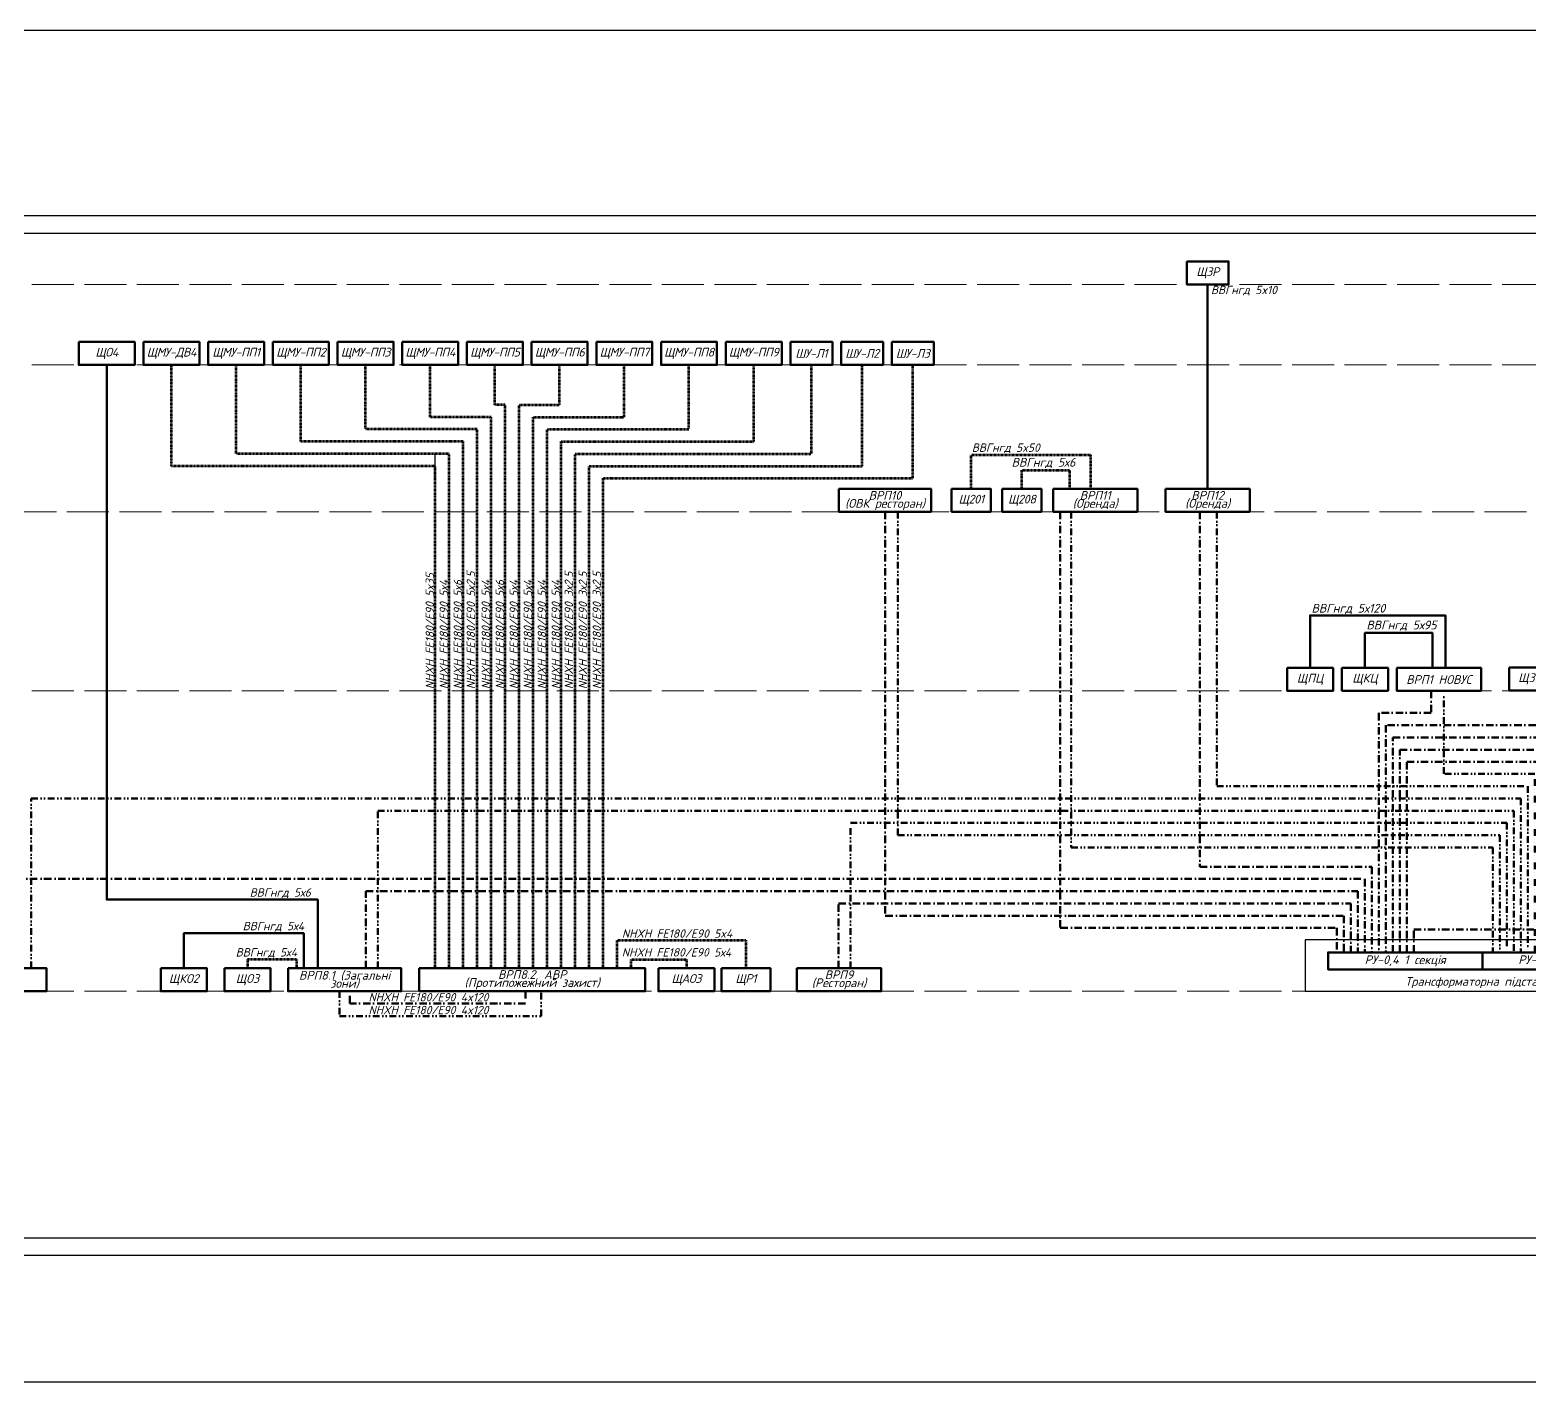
# Model space of a CAD drawing. Header units: millimetres. Extents: x -122434 to 1506205, y -201405 to 386015.
# Drawn here: x -52798 to -9944, y 235768 to 274401 of the extents above; entities that cross this region are included whole.
import ezdxf
from ezdxf.enums import TextEntityAlignment as Align

# ---------------------------------------------------------------- set-up
doc = ezdxf.new("R2010")
doc.units = ezdxf.units.MM
for name, pattern in [('ACAD_ISO02W100', [15, 12, -3]), ('линия_сгиба2', [15.875, 6.35, -3.175, 0, -3.175, 0, -3.175]), ('Штрихпунктирная', [0.670278, 0.352778, -0.176389, 0, -0.141111])]:
    doc.linetypes.add(name, pattern=pattern)
doc.layers.get('Defpoints').update_dxf_attribs({"color": 4})
doc.layers.add('Рамка внешняя', color=4, linetype='Continuous', lineweight=30, plot=False)
doc.layers.add('Схема', color=7, linetype='Continuous')
doc.styles.add('GOST 2.304', font='isocpeui.ttf')
doc.styles.add('ГОСТ 2.304', font='isocpeui.ttf')
doc.styles.add('СГЕНЕРИР_СТИЛЬ_7', font='isocpeui.ttf')

# ---------------------------------------------------------------- blocks, each defined once
blk = doc.blocks.new('A4x5')
at = {"lineweight": 40}
for p, q in [((-104506, 9000), (-104506, 15500)), ((-104506, 15500), (-103006, 15500)), ((-104006, 15500), (-104006, 9000)), ((-104006, 14500), (-103006, 14500)), ((-104006, 13000), (-103006, 13000)), ((-104006, 11000), (-103006, 11000)), ((-103006, 9000), (-104506, 9000))]:
    blk.add_line(p, q, dxfattribs=at)
at = {"lineweight": 25}
blk.add_line((-103506, 9000), (-103506, 15500), dxfattribs=at)
at = {"linetype": 'Continuous', "lineweight": 60}
for p, q in [((-104200, 500), (-104200, 9000)), ((-104200, 9000), (-103000, 9000)), ((-104200, 9000), (-103000, 9000)), ((-103700, 500), (-103700, 9000)), ((-104200, 6500), (-103000, 6500)), ((-104200, 3000), (-103000, 3000)), ((-103000, 500), (-104200, 500))]:
    blk.add_line(p, q, dxfattribs=at)
at = {"lineweight": 30, "ltscale": 100}
blk.add_lwpolyline([(-103000, 500), (-500, 500), (-500, 29200), (-103000, 29200)], close=True, dxfattribs=at)
at = {"layer": 'Рамка внешняя', "ltscale": 100}
blk.add_lwpolyline([(-105000, 0), (0, 0), (0, 29700), (-105000, 29700)], close=True, dxfattribs=at)
at = {"linetype": 'Continuous', "lineweight": 25, "style": 'СГЕНЕРИР_СТИЛЬ_7'}
for s, width, p in [('Погоджено', 0.8, (-104256, 10127)), ('Зам. інв. №', 0.8, (-103950, 7750)), ('Інв. № ор.', 0.7, (-103950, 1750))]:
    blk.add_text(s, height=300, rotation=90, dxfattribs=dict(at, width=width)).set_placement(p, align=Align.MIDDLE_CENTER)
blk.add_text('Підпис і дата', height=300, rotation=90, dxfattribs=at).set_placement((-103950, 4750), align=Align.MIDDLE_CENTER)
at = {"layer": 'Схема', "linetype": 'Continuous', "style": 'ГОСТ 2.304'}
blk.add_text('А4х5', height=250, dxfattribs=at).set_placement((-1307, 124))

msp = doc.modelspace()

# ---------------------------------------------------------------- linework, layer by layer
at = {"linetype": 'ACAD_ISO02W100', "lineweight": 18, "ltscale": 100}
for p, q in [((32457, 267133), (-67334, 267133)), ((32457, 264833), (-67334, 264833)), ((7957, 260633), (-67334, 260633)), ((32457, 255519), (-67334, 255519)), ((32457, 246935), (-66816, 246935))]:
    msp.add_line(p, q, dxfattribs=at)
at = {"color": 3, "elevation": 0}
msp.add_lwpolyline([(-75599, 274401), (39259, 274401), (39259, 235768), (-75599, 235768)], close=True, dxfattribs=at)
at = {"lineweight": 50, "ltscale": 100}
for points in [[(-19753, 267789), (-18555, 267789), (-18555, 267133), (-19753, 267133)], [(-51405, 265489), (-49807, 265489), (-49807, 264833), (-51405, 264833)], [(-49557, 265489), (-47958, 265489), (-47958, 264833), (-49557, 264833)], [(-47708, 265489), (-46110, 265489), (-46110, 264833), (-47708, 264833)], [(-45860, 265489), (-44262, 265489), (-44262, 264833), (-45860, 264833)], [(-44012, 265489), (-42413, 265489), (-42413, 264833), (-44012, 264833)], [(-42163, 265489), (-40565, 265489), (-40565, 264833), (-42163, 264833)], [(-40315, 265489), (-38717, 265489), (-38717, 264833), (-40315, 264833)], [(-38467, 265489), (-36868, 265489), (-36868, 264833), (-38467, 264833)], [(-36618, 265489), (-35020, 265489), (-35020, 264833), (-36618, 264833)], [(-34770, 265489), (-33172, 265489), (-33172, 264833), (-34770, 264833)], [(-32922, 265489), (-31323, 265489), (-31323, 264833), (-32922, 264833)], [(-31073, 265489), (-29875, 265489), (-29875, 264833), (-31073, 264833)], [(-29625, 265489), (-28427, 265489), (-28427, 264833), (-29625, 264833)], [(-28177, 265489), (-26978, 265489), (-26978, 264833), (-28177, 264833)], [(-29695, 261289), (-27053, 261289), (-27053, 260633), (-29695, 260633)], [(-26469, 261289), (-25346, 261289), (-25346, 260633), (-26469, 260633)], [(-25024, 261289), (-23901, 261289), (-23901, 260633), (-25024, 260633)], [(-23567, 261289), (-21160, 261289), (-21160, 260633), (-23567, 260633)], [(-20358, 261289), (-17950, 261289), (-17950, 260633), (-20358, 260633)], [(-16886, 256175), (-15568, 256175), (-15568, 255519), (-16886, 255519)], [(-15318, 256175), (-13999, 256175), (-13999, 255519), (-15318, 255519)], [(-13749, 256175), (-11342, 256175), (-11342, 255519), (-13749, 255519)], [(-10544, 256188), (-9226, 256188), (-9226, 255532), (-10544, 255532)], [(-6893, 248043), (-15714, 248043), (-15714, 247557), (-6893, 247557)], [(-55815, 247591), (-52325, 247591), (-52325, 246935), (-55815, 246935)], [(-49061, 247591), (-47743, 247591), (-47743, 246935), (-49061, 246935)], [(-47243, 247591), (-45925, 247591), (-45925, 246935), (-47243, 246935)], [(-45425, 247591), (-42193, 247591), (-42193, 246935), (-45425, 246935)], [(-41677, 247591), (-35222, 247591), (-35222, 246935), (-41677, 246935)], [(-34845, 247591), (-33247, 247591), (-33247, 246935), (-34845, 246935)], [(-33045, 247591), (-31647, 247591), (-31647, 246935), (-33045, 246935)], [(-30886, 247591), (-28479, 247591), (-28479, 246935), (-30886, 246935)]]:
    msp.add_lwpolyline(points, close=True, dxfattribs=at)
at = {"lineweight": 50}
for points in [[(-19154, 261289), (-19154, 267133)], [(-50606, 264833), (-50606, 249551), (-44575, 249551), (-44575, 247591)], [(-16227, 256175), (-16227, 257675), (-12362, 257675), (-12362, 256175)], [(-12730, 256175), (-12730, 257175), (-14659, 257175), (-14659, 256175)], [(-44975, 247591), (-44975, 248591), (-48402, 248591), (-48402, 247591)], [(-11303, 248043), (-11303, 247557)]]:
    msp.add_lwpolyline(points, dxfattribs=at)
at = {"linetype": 'Штрихпунктирная', "lineweight": 53}
for points in [[(-41222, 247591), (-41222, 261941), (-48757, 261941), (-48757, 264833)], [(-40822, 247591), (-40822, 262291), (-46909, 262291), (-46909, 264833)], [(-40422, 247591), (-40422, 262641), (-45061, 262641), (-45061, 264833)], [(-40022, 247591), (-40022, 262991), (-43212, 262991), (-43212, 264833)], [(-39622, 247591), (-39622, 263341), (-41364, 263341), (-41364, 264833)], [(-39222, 247591), (-39222, 263691), (-39516, 263691), (-39516, 264833)], [(-38822, 247591), (-38822, 263691), (-37667, 263691), (-37667, 264833)], [(-38422, 247591), (-38422, 263341), (-35819, 263341), (-35819, 264833)], [(-38022, 247591), (-38022, 262991), (-33971, 262991), (-33971, 264833)], [(-37622, 247591), (-37622, 262641), (-32123, 262641), (-32123, 264833)], [(-37222, 247591), (-37222, 262291), (-30474, 262291), (-30474, 264833)], [(-36822, 247591), (-36822, 261941), (-29026, 261941), (-29026, 264833)], [(-36422, 247591), (-36422, 261591), (-27578, 261591), (-27578, 264833)], [(-25907, 261289), (-25907, 262258), (-22505, 262258), (-22505, 261289)], [(-24462, 261289), (-24462, 261822), (-23105, 261822), (-23105, 261289)], [(-36022, 247591), (-36022, 248391), (-32346, 248391), (-32346, 247591)], [(-45175, 247591), (-45175, 247841), (-46584, 247841), (-46584, 247591)], [(-35622, 247591), (-35622, 247841), (-34046, 247841), (-34046, 247591)]]:
    msp.add_lwpolyline(points, dxfattribs=at)
at = {"linetype": 'Штрихпунктирная', "lineweight": 50, "ltscale": 600}
for points in [[(-13864, 248043), (-13864, 254186), (16701, 254186), (16701, 264833)], [(-28364, 260633), (-28364, 249093), (-15264, 249093), (-15264, 248043)], [(-23364, 260633), (-23364, 248743), (-15464, 248743), (-15464, 248043)], [(-19377, 260633), (-19377, 250493), (-14464, 250493), (-14464, 248043)], [(-12764, 255519), (-12764, 254886), (-14264, 254886), (-14264, 248043)], [(12346, 255519), (12346, 254536), (-14064, 254536), (-14064, 248043)], [(-13664, 248043), (-13664, 253836), (18580, 253836), (18580, 255519)], [(-13464, 248043), (-13464, 253486), (21590, 253486), (21590, 255519)], [(-53203, 247591), (-53203, 250143), (-14664, 250143), (-14664, 248043)], [(-43203, 247591), (-43203, 249793), (-14864, 249793), (-14864, 248043)], [(-29699, 247591), (-29699, 249443), (-15064, 249443), (-15064, 248043)], [(-13264, 248043), (-13264, 248698), (11136, 248698), (11136, 247591)], [(-38642, 246935), (-38642, 246587), (-43657, 246587), (-43657, 246935)]]:
    msp.add_lwpolyline(points, dxfattribs=at)
msp.add_lwpolyline([(-41222, 261591), (-41222, 262291)])
at = {"linetype": 'линия_сгиба2', "lineweight": 50, "ltscale": 30}
for points in [[(-28003, 260633), (-28003, 251393), (-10803, 251393), (-10803, 248043)], [(-23053, 260633), (-23053, 251043), (-11003, 251043), (-11003, 248043)], [(-18887, 260633), (-18887, 252793), (-10003, 252793), (-10003, 248043)], [(-9803, 248043), (-9803, 253143), (-12403, 253143), (-12403, 255519)], [(-52764, 247591), (-52764, 252443), (-10203, 252443), (-10203, 248043)], [(-42864, 247591), (-42864, 252093), (-10403, 252093), (-10403, 248043)], [(-29353, 247591), (-29353, 251743), (-10603, 251743), (-10603, 248043)], [(-43959, 246935), (-43959, 246219), (-38196, 246219), (-38196, 246935)]]:
    msp.add_lwpolyline(points, dxfattribs=at)
at = {"lineweight": 30, "ltscale": 100}
msp.add_lwpolyline([(-6236, 248402), (-16370, 248402), (-16370, 246935), (-6236, 246935)], close=True, dxfattribs=at)
at = {"layer": 'Defpoints'}
msp.add_lwpolyline([(-13664, 248223), (-13664, 248043)], dxfattribs=at)

# ---------------------------------------------------------------- block references
at = {"color": 30, "lineweight": 50, "true_color": 0xf26722}
msp.add_blockref('A4x5', (34615, 239388, 0), dxfattribs=at)

# ---------------------------------------------------------------- texts
at = {"linetype": 'Continuous', "lineweight": 25, "char_height": 250, "attachment_point": 5, "style": 'GOST 2.304'}
for s, insert, width, line_spacing_factor in [('{\\T0.95;\\C0;ЩЗР}', (-19154, 267461, 0), 1198.32, 0.84), ('{\\T0.95;\\C0;ЩО4}', (-50606, 265161, 0), 1598.32, 0.84), ('{\\T0.95;\\C0;ЩМУ-ДВ4}', (-48757, 265161, 0), 1598.32, 0.84), ('{\\T0.95;\\C0;ЩМУ-ПП1}', (-46909, 265161, 0), 1598.32, 0.84), ('{\\T0.95;\\C0;ЩМУ-ПП2}', (-45061, 265161, 0), 1598.32, 0.84), ('{\\T0.95;\\C0;ЩМУ-ПП3}', (-43212, 265161, 0), 1598.32, 0.84), ('{\\T0.95;\\C0;ЩМУ-ПП4}', (-41364, 265161, 0), 1598.32, 0.84), ('{\\T0.95;\\C0;ЩМУ-ПП5}', (-39516, 265161, 0), 1598.32, 0.84), ('{\\T0.95;\\C0;ЩМУ-ПП6}', (-37667, 265161, 0), 1598.32, 0.84), ('{\\T0.95;\\C0;ЩМУ-ПП7}', (-35819, 265161, 0), 1598.32, 0.84), ('{\\T0.95;\\C0;ЩМУ-ПП8}', (-33971, 265161, 0), 1598.32, 0.84), ('{\\T0.95;\\C0;ЩМУ-ПП9}', (-32123, 265161, 0), 1598.32, 0.84), ('{\\T0.95;\\C0;ШУ-Л1}', (-30474, 265161, 0), 1198.32, 0.84), ('{\\T0.95;\\C0;ШУ-Л2}', (-29026, 265161, 0), 1198.32, 0.84), ('{\\T0.95;\\C0;ШУ-Л3}', (-27578, 265161, 0), 1198.32, 0.84), ('ВРП10 \\P(ОВК ресторан) ', (-28371, 260955, 0), 2649.09, 0.55), ('{\\T0.95;\\C0;Щ201}', (-25907, 260961, 0), 1122.78, 0.84), ('{\\T0.95;\\C0;Щ208}', (-24462, 260961, 0), 1122.78, 0.84), ('ВРП11 \\P(Оренда) ', (-22364, 260955, 0), 2407.3, 0.55), ('ВРП12 \\P(Оренда) ', (-19154, 260955, 0), 2407.3, 0.55), ('ЩПЦ', (-16227, 255847, 0), 1318.32, 0.84), ('ЩКЦ', (-14659, 255847, 0), 1318.32, 0.84), ('ВРП1 НОВУС', (-12546, 255841, 0), 2407.3, 0.84), ('ЩЗО1', (-9885, 255860, 0), 1318.32, 0.84), ('РУ-0,4 1 секція', (-13509, 247800, 0), 4410.31, 0.84), ('РУ-0,4 2 секція', (-9098, 247800, 0), 4410.31, 0.84), ('ЩКО2', (-48402, 247263, 0), 1318.32, 0.84), ('ЩО3', (-46584, 247263, 0), 1318.32, 0.84), ('ВРП8.1 (Загальні зони) ', (-43809, 247263, 0), 3231.83, 0.55), ('ВРП8.2, АВР\\P(Протипожежний захист) ', (-38450, 247263, 0), 6455.21, 0.55), ('{\\T0.95;\\C0;ЩАО3}', (-34046, 247263, 0), 1598.32, 0.84), ('{\\T0.95;\\C0;ЩР1}', (-32346, 247263, 0), 1398.32, 0.84), ('ВРП9 \\P(Ресторан) ', (-29683, 247257, 0), 2407.3, 0.55), ('Трансформаторна підстанція', (-11303, 247180, 0), 10133.94, 0.84)]:
    msp.add_mtext(s, dxfattribs=dict(at, insert=insert, width=width, line_spacing_factor=line_spacing_factor))
at = {"color": 7, "linetype": 'Continuous', "char_height": 250, "style": 'ГОСТ 2.304'}
for s, insert, width, attachment_point in [('{\\H0.95833x;\\C256;ВВГнгд 5x10}', (-19059, 266954), 4000, 4), ('\\pt1000;{\\H0.95833x;\\C256;ВВГнгд 5x50}', (-23950, 262448, 0), 5211.93, 6), ('{\\C256;ВВГнгд 5х6}', (-22932, 262028), 5211.93, 6), ('\\pxt12;{\\C256;ВВГнгд 5х120}', (-16186, 257858, 0), 2341.4, 4), ('\\pt3000;{\\C256;ВВГнгд 5х95}', (-14618, 257379, 0), 2121.95, 4), ('{\\H0.95833x;\\C256;ВВГнгд 5х6}', (-46521, 249737, 0), 5211.93, 4), ('{\\H0.95833x;\\C256;ВВГнгд 5х4}', (-46721, 248777, 0), 5211.93, 4), ('{\\H0.95833x;\\C256;NHXH FE180/E90 5x4}', (-35887, 248582), 4000, 4), ('{\\H0.95833x;\\C256;ВВГнгд 5х4}', (-46921, 248027, 0), 5211.93, 4), ('{\\H0.95833x;\\C256;NHXH FE180/E90 5х4}', (-35890, 248045, 0), 5211.93, 4), ('{\\H0.95833x;\\C256;NHXH FE180/E90 4x120}', (-43127, 246763, 0), 5211.93, 4), ('{\\H0.95833x;\\C256;NHXH FE180/E90 4x120}', (-43127, 246395, 0), 5211.93, 4)]:
    msp.add_mtext(s, dxfattribs=dict(at, insert=insert, width=width, attachment_point=attachment_point))
at = {"color": 7, "linetype": 'Continuous', "char_height": 250, "width": 5211.93, "attachment_point": 4, "rotation": 90, "style": 'ГОСТ 2.304'}
for s, insert in [('\\pxt4;{\\H0.95833x;\\C256;NHXH FE180/E90 5x35}', (-41375, 255567)), ('{\\H0.95833x;\\C256;NHXH FE180/E90 5х2,5}', (-40175, 255567)), ('{\\H0.95833x;\\C256;NHXH FE180/E90 3х2,5}', (-37375, 255567)), ('{\\H0.95833x;\\C256;NHXH FE180/E90 3х2,5}', (-36975, 255567)), ('{\\H0.95833x;\\C256;NHXH FE180/E90 3х2,5}', (-36575, 255567)), ('{\\H0.95833x;\\C256;NHXH FE180/E90 5х4}', (-40975, 255567)), ('{\\H0.95833x;\\C256;NHXH FE180/E90 5х6}', (-40575, 255567)), ('{\\H0.95833x;\\C256;NHXH FE180/E90 5х4}', (-39775, 255567)), ('{\\H0.95833x;\\C256;NHXH FE180/E90 5х6}', (-39375, 255567)), ('{\\H0.95833x;\\C256;NHXH FE180/E90 5х4}', (-38975, 255567)), ('{\\H0.95833x;\\C256;NHXH FE180/E90 5х4}', (-38575, 255567)), ('{\\H0.95833x;\\C256;NHXH FE180/E90 5х4}', (-38175, 255567)), ('{\\H0.95833x;\\C256;NHXH FE180/E90 5х4}', (-37775, 255567))]:
    msp.add_mtext(s, dxfattribs=dict(at, insert=insert))

doc.saveas('drawing.dxf')
